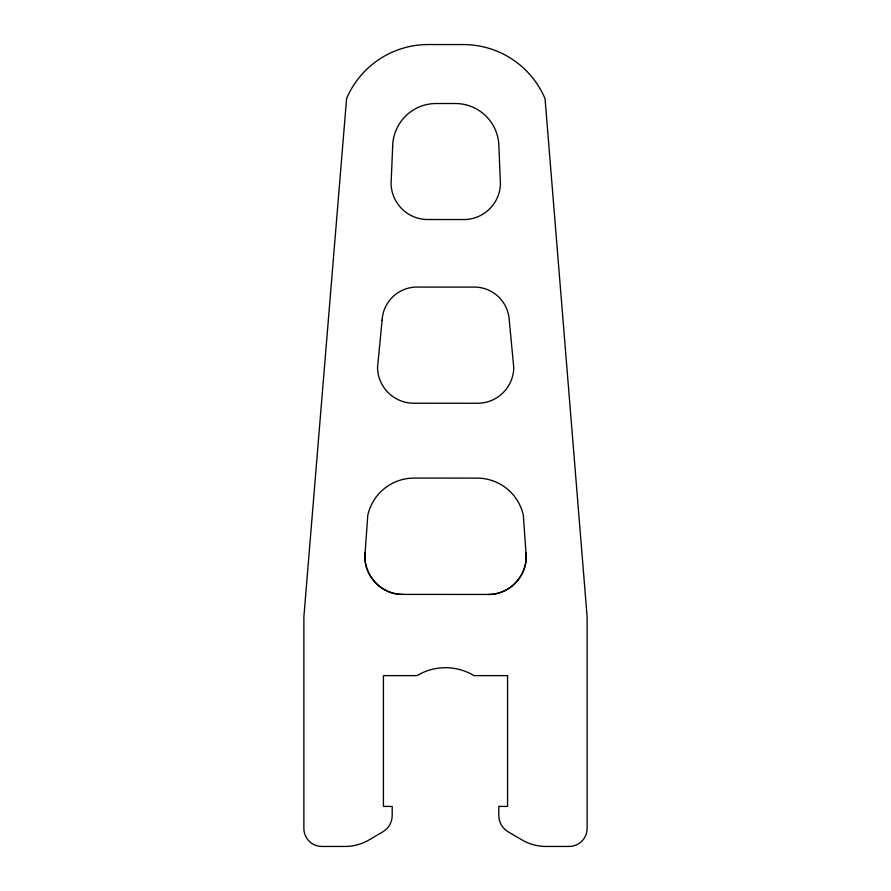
<?xml version="1.0" encoding="UTF-8"?>
<svg xmlns="http://www.w3.org/2000/svg" width="891" height="891" viewBox="0 0 891 891"><rect width="100%" height="100%" fill="white"/><g stroke="black" fill="none" stroke-linecap="round" stroke-linejoin="round"><path stroke-width="1.34" d="M365.11 552.799C362.459 574.216 381.114 594.943 402.754 594.397L488.301 594.453C509.897 595.021 528.664 574.339 525.991 552.888L523.34 515.265A47.379 47.379 0 0 0 477.075 478.122L414.103 478.088A47.379 47.379 0 0 0 367.805 515.176L365.11 552.799A37.867 37.867 0 0 0 402.754 594.397M525.991 552.888A37.867 37.867 0 0 1 488.301 594.453M392.664 146.514L391.071 183.925A36.743 36.743 0 0 0 428.927 219.52L462.563 219.542A36.743 36.743 0 0 0 500.452 183.992L498.904 146.57A43.559 43.559 0 0 0 454.856 103.512L436.768 103.512A43.559 43.559 0 0 0 392.664 146.514M346.588 98.567L303.876 616.862L303.876 828.441A18.009 18.009 0 0 0 321.896 846.45L345.051 846.45A47.39 47.39 0 0 0 369.063 839.912L382.84 831.815A18.956 18.956 0 0 0 392.196 815.477L392.196 806.411L383.431 806.411L383.431 675.623L417.066 675.623A54.919 54.919 0 0 1 473.934 675.623L507.569 675.623L507.569 806.411L498.804 806.411L498.804 815.477A18.956 18.956 0 0 0 508.16 831.815L521.937 839.912A47.39 47.39 0 0 0 545.949 846.45L569.104 846.45A18.009 18.009 0 0 0 587.124 828.441L587.124 616.862L545.047 98.678A88.666 88.666 0 0 0 463.487 44.572L428.203 44.55A88.666 88.666 0 0 0 346.588 98.567M382.105 320.237L377.528 367.66A36.275 36.275 0 0 0 414.504 403.222L476.763 403.255A36.275 36.275 0 0 0 513.784 367.749L509.262 320.315A35.016 35.016 0 0 0 472.52 287.114L418.893 287.08A35.016 35.016 0 0 0 382.105 320.237"/></g></svg>
